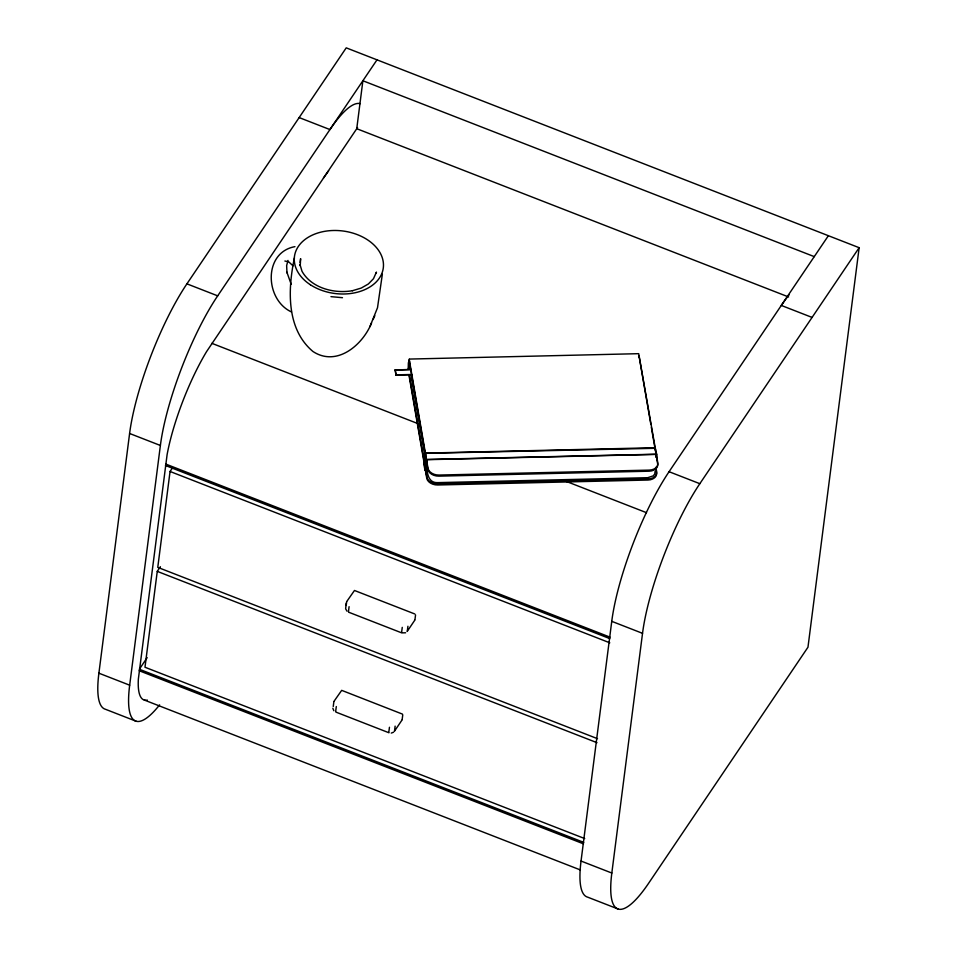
<?xml version="1.0" encoding="UTF-8"?>
<svg xmlns="http://www.w3.org/2000/svg" width="957" height="957" viewBox="0 0 957 957"><rect width="100%" height="100%" fill="white"/><g stroke="black" fill="none" stroke-linecap="round" stroke-linejoin="round"><path stroke-width="1.44" d="M409.871 368.756L409.967 366.615M655.019 471.538L654.815 473.799L653.332 475.82L647.733 477.699L437.863 482.627C426.056 483.261 427.312 468.655 425.745 460.796M357.547 127.52L206.556 351.638A90.616 21.497 -68.7 0 0 167.104 454.647L138.358 679.075A90.616 21.497 -68.7 0 0 147.33 700.081M376.185 273.224L376.436 272.099L373.469 278.714L368.385 283.966L361.244 288.069L352.451 290.713M136.217 721.267L105.437 709.269A113.333 26.892 -68.7 0 1 98.894 673.19L129.602 433.485A113.333 26.892 -68.7 0 1 186.914 283.846L346.231 47.85L859.147 247.696L807.971 647.219L648.655 883.215A113.333 26.892 -68.7 0 1 611.822 873.035L581.043 861.049L611.75 621.332A113.333 26.892 -68.7 0 1 669.063 471.705L828.379 235.709M159.604 704.854A113.333 26.892 -68.7 0 1 129.674 685.188L160.381 445.472A113.333 26.892 -68.7 0 1 217.682 295.845L376.998 59.836M160.405 566.711L157.259 571.365L144.986 667.244L584.703 838.571M172.416 467.997L170.059 471.478L157.773 567.369L597.503 738.684M294.397 257.959C287.842 289.134 286.071 328.945 312.963 351.506C336.84 367.165 362.703 345.022 371.555 322.999M300.115 262.553L300.618 258.665L300.247 265.747L300.031 264.622L302.017 271.31C311.276 287.866 333.73 293.99 352.702 290.677M382.357 274.216L377.501 307.759L369.916 326.624M346.207 603.161L345.633 608.831L347.032 611.224M333.251 706.529L333.861 701.732M346.195 605.446L346.661 601.857M335.68 711.338L336.302 706.541M348.48 611.463L349.09 606.666M411.737 374.713L396.042 375.084L395.169 370L410.888 369.402M396.042 375.084L395.193 369.773M388.841 732.057L389.451 727.26M401.641 632.17L402.251 627.373M424.406 460.461L424.501 463.511M424.752 457.757L425.805 453.331L655.389 448.295M394.523 730.921L395.133 726.124M407.311 631.046L407.933 626.249M402.143 719.628L402.765 714.831M414.943 619.741L415.553 614.944M656.131 457.35L655.27 448.043M656.454 457.314L656.801 454.587L655.031 447.72L425.781 453.104C422.695 457.279 423.807 464.851 424.992 469.947L425.506 470.09M611.822 873.035L642.53 633.331A113.333 26.892 -68.7 0 1 699.83 483.692L859.147 247.696M655.521 449.599L638.702 353.671L409.512 359.066L408.364 362.966L408.208 369.175M409.5 361.208L408.531 368.792M638.678 356.686L638.69 355.825M288.009 260.424L286.645 265.556L286.968 272.912L286.873 272.147L291.203 284.337M373.086 319.542L374.821 315.702M147.187 657.615L139.339 669.242L583.746 842.387M346.781 601.463L354.473 590.481L414.824 613.987M333.981 701.349L341.685 690.356L402.466 714.113M407.192 631.429L414.788 620.172M394.392 731.304L401.988 720.059M656.634 454.216L426.87 459.456L426.056 460.018L424.992 469.947M323.478 177.966L328.622 170.813M393.59 732.201L391.281 733.086M405.624 632.78L401.749 632.888L348.623 612.193M284.887 261.022L288.715 261.859L293.033 265.819M294.947 246.643C263.055 252.445 264.79 299.661 291.49 311.958M395.169 370L410.852 369.629M396.066 374.857L411.761 374.486M330.955 296.646L342.486 297.699M656.37 454.396L426.906 459.683L425.267 469.767M814.251 256.62L362.882 80.759L356.746 128.705L788.604 296.969M299.158 117.579L329.926 129.566A113.333 26.892 -68.7 0 1 360.215 103.667M812.074 317.425L781.307 305.439A113.333 26.892 -68.7 0 1 789.047 294.888M186.914 283.846L217.682 295.845M669.063 471.705L699.83 483.692M211.856 343.324L419.429 424.202M565.707 481.192L646.501 512.677M129.602 433.485L160.381 445.472M611.75 621.332L642.53 633.331M165.633 464.013L610.04 637.159M165.441 465.485L609.848 638.63M170.059 471.478L609.776 642.805M157.259 571.365L596.989 742.68M335.835 712.068L388.949 732.763M139.148 670.713L583.555 843.871M98.894 673.19L129.674 685.188M144.34 700.057L580.385 869.949M618.366 909.114L587.586 897.128A113.333 26.892 -68.7 0 1 581.043 861.049M333.849 710.74L332.821 708.288M656.024 452.541L657.806 462.853A9.917 6.974 7.3 0 1 649.217 470.114L439.036 475.055A9.917 6.974 7.3 0 1 428.006 468.26L409.201 359.222M638.989 355.657L650.856 424.43M651.358 427.36L655.401 450.771M655.904 453.702L657.662 463.942A9.917 6.974 7.3 0 1 649.073 471.203L438.892 476.143A9.917 6.974 7.3 0 1 427.875 469.349L426.355 460.568M655.916 467.303L656.669 471.693A9.917 6.974 7.3 0 1 648.08 478.967L437.899 483.907A9.917 6.974 7.3 0 1 426.882 477.1L425.111 466.86M656.024 469.839L656.538 472.782A9.917 6.974 7.3 0 1 647.937 480.043L437.756 484.984A9.917 6.974 7.3 0 1 426.738 478.189L408.95 375.048M425.219 453.283L426.32 459.635M409.201 361.064L425.351 454.719M410.876 374.606L425.243 457.877M409.213 374.677L424.358 462.47M310.403 284.767A44.788 31.509 7.3 0 0 382.848 270.364A44.788 31.509 7.3 0 0 323.358 231.582A44.788 31.509 7.3 0 0 310.403 284.767"/></g></svg>
